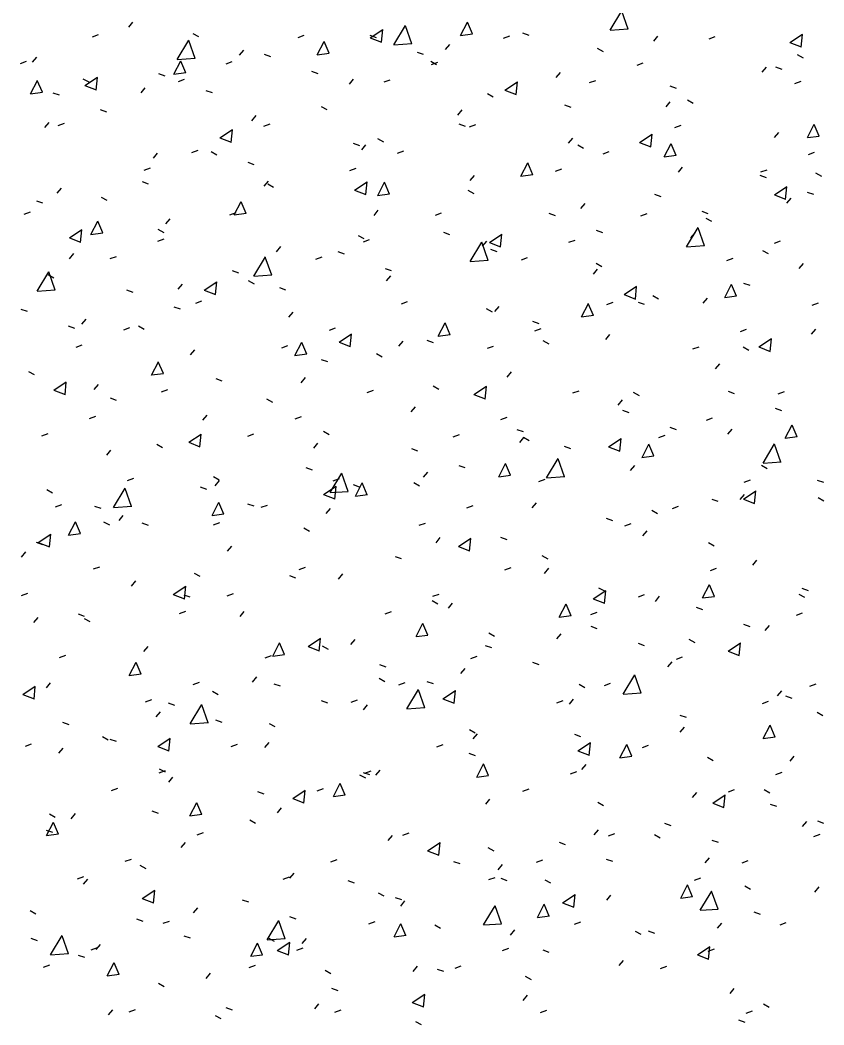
# Model space of a CAD drawing. Header units: centimetres. Extents: x -4512 to 25286, y -2765 to 13485.
# Drawn here: x 21274.1 to 21325, y 10837 to 10900.6 of the extents above; entities that cross this region are included whole.
import ezdxf

# ---------------------------------------------------------------- set-up
doc = ezdxf.new("R2010")
doc.units = ezdxf.units.CM
doc.linetypes.add('Grundgrenze', pattern=[0.9, 0.4, -0.1, 0.1, -0.1, 0.1, -0.1])
for name, color, linetype, lineweight in [('A-ANNO-DIMS', 7, 'Continuous', 5), ('A-ANNO-DIMS-50', 7, 'Continuous', 5), ('A-FLOR', 7, 'Continuous', 9), ('A-FLOR-PATT', 7, 'Continuous', 9)]:
    doc.layers.add(name, color=color, linetype=linetype, lineweight=lineweight)
doc.layers.add('C-PROP-LINE', color=96, linetype='Grundgrenze', lineweight=25, true_color=0x008000)
doc.styles.add('Arial Unicode MS_3', font='ARIALUNI.ttf', dxfattribs={"width": 0.8, "height": 9})
doc.dimstyles.new('M_1_100', dxfattribs={"dimscale": 30.48, "dimtxt": 9.052604, "dimasz": 0.098425, "dimexe": 0.246063, "dimexo": 0.0625, "dimgap": 0.032808, "dimtad": 1, "dimdec": 1, "dimrnd": 0.5, "dimdsep": 46, "dimtxsty": 'Arial Unicode MS_3', "dimblk1": 'OBLIQUE', "dimblk2": 'OBLIQUE', "dimsah": 1, "dimcen": 0.09, "dimazin": 0, "dimtfac": 1, "dimtdec": 4, "dimtix": 1, "dimtmove": 0, "dimatfit": 3, "dimfxl": 0.246063, "dimfxlon": 1, "dimtvp": 1, "dimtolj": 1, "dimtzin": 0, "dimlwd": 13, "dimlwe": 13, "dimarcsym": 2})

# ---------------------------------------------------------------- blocks, each defined once
blk = doc.blocks.new('FP_53-DD - FOK AF 300')
at = {"layer": 'A-FLOR-PATT', "color": 8, "lineweight": 5, "true_color": 0x787878}
for p, q in [((34634.859, 10899.989), (34635.597, 10901.209)), ((34635.997, 10900.052), (34635.594, 10901.196)), ((34604.389, 10900.17), (34604.658, 10900.492)), ((34619.674, 10899.503), (34620.467, 10900.031)), ((34620.385, 10899.216), (34620.467, 10900.019)), ((34621.163, 10899.061), (34621.902, 10900.282)), ((34622.302, 10899.126), (34621.899, 10900.269)), ((34625.39, 10899.653), (34625.827, 10900.497)), ((34626.143, 10899.744), (34625.824, 10900.487)), ((34634.859, 10899.99), (34636, 10900.067)), ((34602.09, 10899.557), (34602.484, 10899.702)), ((34607.461, 10898.124), (34608.201, 10899.346)), ((34608.6, 10898.19), (34608.197, 10899.333)), ((34608.446, 10899.784), (34608.811, 10899.577)), ((34615.107, 10899.524), (34615.5, 10899.669)), ((34619.648, 10899.673), (34620.043, 10899.531)), ((34619.674, 10899.503), (34620.385, 10899.227)), ((34625.389, 10899.654), (34626.145, 10899.756)), ((34628.117, 10899.483), (34628.511, 10899.628)), ((34629.321, 10899.81), (34629.716, 10899.668)), ((34637.62, 10899.282), (34637.888, 10899.604)), ((34641.122, 10899.435), (34641.515, 10899.579)), ((34646.239, 10899.197), (34647.032, 10899.724)), ((34646.95, 10898.909), (34647.032, 10899.712)), ((34611.404, 10898.401), (34611.673, 10898.723)), ((34616.319, 10898.426), (34616.756, 10899.271)), ((34617.072, 10898.519), (34616.754, 10899.261)), ((34621.163, 10899.062), (34622.305, 10899.14)), ((34624.442, 10898.758), (34624.71, 10899.08)), ((34634.047, 10898.842), (34634.411, 10898.634)), ((34646.239, 10899.197), (34646.95, 10898.921)), ((34598.299, 10897.963), (34598.568, 10898.285)), ((34607.244, 10897.196), (34607.682, 10898.042)), ((34607.461, 10898.126), (34608.603, 10898.204)), ((34612.964, 10898.46), (34613.359, 10898.319)), ((34616.318, 10898.428), (34617.074, 10898.531)), ((34622.639, 10898.601), (34623.034, 10898.459)), ((34646.707, 10898.435), (34647.071, 10898.227)), ((34597.529, 10897.878), (34597.923, 10898.024)), ((34607.999, 10897.289), (34607.68, 10898.031)), ((34610.548, 10897.849), (34610.941, 10897.993)), ((34623.511, 10898.026), (34623.876, 10897.818)), ((34623.56, 10897.811), (34623.954, 10897.956)), ((34636.567, 10897.766), (34636.961, 10897.91)), ((34644.482, 10897.328), (34644.75, 10897.649)), ((34645.327, 10897.664), (34645.722, 10897.522)), ((34598.167, 10895.962), (34598.605, 10896.808)), ((34598.922, 10896.055), (34598.603, 10896.797)), ((34601.49, 10896.913), (34601.854, 10896.706)), ((34601.62, 10896.473), (34602.413, 10897.002)), ((34602.331, 10896.186), (34602.414, 10896.99)), ((34606.277, 10897.246), (34606.672, 10897.104)), ((34607.244, 10897.198), (34608, 10897.301)), ((34607.534, 10896.741), (34607.928, 10896.886)), ((34615.955, 10897.389), (34616.35, 10897.248)), ((34618.357, 10896.557), (34618.625, 10896.879)), ((34620.548, 10896.705), (34620.942, 10896.85)), ((34631.453, 10896.983), (34631.721, 10897.305)), ((34633.556, 10896.662), (34633.95, 10896.806)), ((34601.62, 10896.473), (34602.331, 10896.198)), ((34605.169, 10896.021), (34605.438, 10896.342)), ((34609.269, 10896.175), (34609.664, 10896.034)), ((34628.203, 10896.191), (34628.995, 10896.718)), ((34628.203, 10896.191), (34628.913, 10895.915)), ((34628.913, 10895.903), (34628.996, 10896.707)), ((34638.649, 10896.46), (34639.044, 10896.318)), ((34646.559, 10896.61), (34646.952, 10896.754)), ((34598.167, 10895.964), (34598.924, 10896.067)), ((34599.589, 10896.028), (34599.984, 10895.887)), ((34627.097, 10895.98), (34627.461, 10895.772)), ((34639.76, 10895.578), (34640.124, 10895.37)), ((34602.582, 10894.959), (34602.977, 10894.818)), ((34616.559, 10895.161), (34616.923, 10894.953)), ((34625.223, 10894.609), (34625.491, 10894.931)), ((34631.969, 10895.254), (34632.363, 10895.112)), ((34638.401, 10895.134), (34638.669, 10895.455)), ((34612.185, 10894.252), (34612.453, 10894.574)), ((34599.08, 10893.814), (34599.348, 10894.135)), ((34599.929, 10893.943), (34600.323, 10894.088)), ((34610.154, 10893.168), (34610.947, 10893.696)), ((34610.865, 10892.881), (34610.947, 10893.684)), ((34612.947, 10893.913), (34613.341, 10894.058)), ((34625.287, 10894.045), (34625.682, 10893.903)), ((34625.959, 10893.875), (34626.353, 10894.019)), ((34638.965, 10893.829), (34639.359, 10893.973)), ((34647.348, 10893.18), (34647.784, 10894.024)), ((34648.1, 10893.271), (34647.782, 10894.013)), ((34610.154, 10893.168), (34610.865, 10892.892)), ((34620.145, 10893.116), (34620.51, 10892.908)), ((34632.234, 10892.835), (34632.502, 10893.156)), ((34636.73, 10892.876), (34637.522, 10893.403)), ((34637.441, 10892.589), (34637.523, 10893.392)), ((34645.263, 10893.18), (34645.531, 10893.501)), ((34647.347, 10893.182), (34648.102, 10893.283)), ((34608.388, 10892.237), (34608.781, 10892.382)), ((34618.603, 10892.834), (34618.998, 10892.692)), ((34619.138, 10892.409), (34619.406, 10892.73)), ((34621.402, 10892.202), (34621.796, 10892.346)), ((34632.812, 10892.719), (34633.176, 10892.511)), ((34636.73, 10892.876), (34637.44, 10892.6)), ((34638.283, 10891.963), (34638.72, 10892.807)), ((34639.036, 10892.054), (34638.718, 10892.797)), ((34605.95, 10891.872), (34606.219, 10892.193)), ((34609.604, 10892.293), (34609.968, 10892.085)), ((34634.411, 10892.159), (34634.804, 10892.303)), ((34638.283, 10891.965), (34639.038, 10892.066)), ((34647.413, 10892.108), (34647.807, 10892.252)), ((34605.373, 10891.129), (34605.767, 10891.274)), ((34611.918, 10891.621), (34612.313, 10891.479)), ((34618.389, 10891.096), (34618.783, 10891.24)), ((34629.216, 10890.742), (34629.653, 10891.586)), ((34629.969, 10890.834), (34629.65, 10891.576)), ((34631.4, 10891.055), (34631.793, 10891.199)), ((34639.183, 10890.986), (34639.451, 10891.307)), ((34644.404, 10891.006), (34644.797, 10891.15)), ((34605.231, 10890.405), (34605.627, 10890.264)), ((34612.966, 10890.104), (34613.235, 10890.425)), ((34626.004, 10890.461), (34626.273, 10890.782)), ((34629.216, 10890.744), (34629.971, 10890.846)), ((34644.346, 10890.808), (34644.74, 10890.666)), ((34647.867, 10890.946), (34648.23, 10890.738)), ((34599.861, 10889.665), (34600.13, 10889.987)), ((34613.192, 10890.249), (34613.556, 10890.042)), ((34618.686, 10889.86), (34619.479, 10890.388)), ((34618.686, 10889.861), (34619.397, 10889.585)), ((34619.397, 10889.573), (34619.48, 10890.377)), ((34620.146, 10889.517), (34620.583, 10890.361)), ((34620.899, 10889.609), (34620.58, 10890.351)), ((34625.862, 10889.857), (34626.226, 10889.649)), ((34645.256, 10889.56), (34646.048, 10890.086)), ((34645.966, 10889.272), (34646.048, 10890.075)), ((34598.543, 10889.188), (34598.938, 10889.047)), ((34602.648, 10889.422), (34603.012, 10889.215)), ((34611.072, 10888.288), (34611.509, 10889.132)), ((34620.145, 10889.519), (34620.901, 10889.621)), ((34637.667, 10889.603), (34638.061, 10889.462)), ((34645.256, 10889.56), (34645.966, 10889.283)), ((34646.045, 10889.033), (34646.314, 10889.354)), ((34647.335, 10889.734), (34647.729, 10889.592)), ((34611.826, 10888.38), (34611.507, 10889.122)), ((34619.92, 10888.261), (34620.188, 10888.582)), ((34633.016, 10888.687), (34633.284, 10889.009)), ((34640.657, 10888.53), (34641.051, 10888.388)), ((34597.768, 10888.331), (34598.162, 10888.476)), ((34601.996, 10887.054), (34602.433, 10887.899)), ((34602.75, 10887.147), (34602.431, 10887.889)), ((34606.732, 10887.724), (34607.001, 10888.045)), ((34610.788, 10888.303), (34611.182, 10888.447)), ((34611.072, 10888.289), (34611.828, 10888.392)), ((34623.802, 10888.267), (34624.195, 10888.411)), ((34630.986, 10888.396), (34631.381, 10888.255)), ((34636.81, 10888.223), (34637.203, 10888.367)), ((34640.92, 10888.09), (34641.285, 10887.882)), ((34600.63, 10886.828), (34601.424, 10887.357)), ((34601.342, 10886.542), (34601.424, 10887.345)), ((34606.236, 10887.38), (34606.601, 10887.173)), ((34633.977, 10887.324), (34634.371, 10887.182)), ((34639.695, 10886.273), (34640.432, 10887.492)), ((34640.832, 10886.337), (34640.429, 10887.479)), ((34600.63, 10886.828), (34601.342, 10886.553)), ((34601.996, 10887.056), (34602.752, 10887.159)), ((34606.228, 10886.626), (34606.622, 10886.771)), ((34618.91, 10886.992), (34619.274, 10886.785)), ((34619.244, 10886.594), (34619.638, 10886.738)), ((34624.304, 10887.187), (34624.699, 10887.046)), ((34626.787, 10886.314), (34627.055, 10886.635)), ((34627.217, 10886.551), (34628.01, 10887.078)), ((34627.928, 10886.264), (34628.01, 10887.067)), ((34632.255, 10886.553), (34632.648, 10886.697)), ((34639.965, 10886.839), (34640.234, 10887.16)), ((34645.259, 10886.505), (34645.653, 10886.649)), ((34613.748, 10885.956), (34614.017, 10886.278)), ((34617.62, 10885.975), (34618.015, 10885.834)), ((34626, 10885.346), (34626.738, 10886.566)), ((34627.138, 10885.411), (34626.735, 10886.553)), ((34627.217, 10886.551), (34627.928, 10886.275)), ((34627.295, 10886.115), (34627.69, 10885.974)), ((34639.694, 10886.274), (34640.835, 10886.351)), ((34644.506, 10886.043), (34644.87, 10885.835)), ((34600.643, 10885.517), (34600.912, 10885.839)), ((34603.214, 10885.518), (34603.608, 10885.663)), ((34612.298, 10884.411), (34613.037, 10885.631)), ((34613.437, 10884.476), (34613.034, 10885.618)), ((34616.232, 10885.487), (34616.625, 10885.632)), ((34625.999, 10885.348), (34627.141, 10885.425)), ((34629.244, 10885.448), (34629.637, 10885.593)), ((34642.25, 10885.402), (34642.643, 10885.546)), ((34598.59, 10883.466), (34599.329, 10884.687)), ((34610.934, 10884.762), (34611.329, 10884.62)), ((34620.612, 10884.905), (34621.007, 10884.763)), ((34633.799, 10884.541), (34634.067, 10884.862)), ((34633.973, 10885.231), (34634.337, 10885.023)), ((34646.828, 10884.887), (34647.096, 10885.207)), ((34599.279, 10884.509), (34599.644, 10884.302)), ((34599.729, 10883.532), (34599.326, 10884.674)), ((34609.167, 10883.526), (34609.96, 10884.054)), ((34609.878, 10883.239), (34609.96, 10884.043)), ((34611.956, 10884.125), (34612.321, 10883.918)), ((34612.298, 10884.412), (34613.44, 10884.49)), ((34620.702, 10884.114), (34620.971, 10884.435)), ((34598.59, 10883.467), (34599.732, 10883.546)), ((34604.247, 10883.546), (34604.642, 10883.405)), ((34607.514, 10883.577), (34607.783, 10883.898)), ((34609.167, 10883.526), (34609.878, 10883.251)), ((34613.927, 10883.692), (34614.322, 10883.551)), ((34635.747, 10883.24), (34636.539, 10883.767)), ((34636.458, 10882.952), (34636.539, 10883.755)), ((34642.112, 10883.055), (34642.548, 10883.899)), ((34642.865, 10883.147), (34642.546, 10883.889)), ((34643.306, 10883.976), (34643.7, 10883.834)), ((34608.629, 10882.693), (34609.023, 10882.838)), ((34621.645, 10882.66), (34622.039, 10882.804)), ((34635.747, 10883.24), (34636.457, 10882.964)), ((34637.559, 10883.186), (34637.923, 10882.978)), ((34640.749, 10882.693), (34641.017, 10883.014)), ((34642.112, 10883.057), (34642.867, 10883.159)), ((34597.558, 10882.327), (34597.953, 10882.186)), ((34607.24, 10882.477), (34607.635, 10882.336)), ((34627.023, 10882.37), (34627.387, 10882.162)), ((34627.57, 10882.168), (34627.838, 10882.489)), ((34633.045, 10881.835), (34633.482, 10882.679)), ((34633.799, 10881.927), (34633.48, 10882.669)), ((34634.655, 10882.619), (34635.049, 10882.763)), ((34636.626, 10882.77), (34637.021, 10882.629)), ((34647.659, 10882.57), (34648.053, 10882.714)), ((34601.425, 10881.37), (34601.694, 10881.692)), ((34614.531, 10881.81), (34614.799, 10882.131)), ((34629.945, 10881.563), (34630.34, 10881.421)), ((34633.045, 10881.837), (34633.801, 10881.939)), ((34600.552, 10881.259), (34600.947, 10881.118)), ((34604.069, 10881.017), (34604.463, 10881.162)), ((34605.001, 10881.256), (34605.365, 10881.049)), ((34617.088, 10880.986), (34617.481, 10881.131)), ((34623.976, 10880.611), (34624.412, 10881.455)), ((34624.729, 10880.703), (34624.41, 10881.445)), ((34630.1, 10880.948), (34630.493, 10881.092)), ((34643.106, 10880.902), (34643.5, 10881.046)), ((34647.612, 10880.741), (34647.88, 10881.062)), ((34614.903, 10879.383), (34615.34, 10880.227)), ((34617.701, 10880.222), (34618.495, 10880.749)), ((34618.413, 10879.935), (34618.495, 10880.738)), ((34621.485, 10879.968), (34621.754, 10880.289)), ((34623.262, 10880.353), (34623.657, 10880.211)), ((34623.975, 10880.613), (34624.731, 10880.715)), ((34630.61, 10880.326), (34630.974, 10880.118)), ((34634.582, 10880.395), (34634.85, 10880.716)), ((34644.275, 10879.926), (34645.067, 10880.453)), ((34644.986, 10879.639), (34645.067, 10880.441)), ((34601.055, 10879.908), (34601.449, 10880.053)), ((34608.297, 10879.43), (34608.566, 10879.752)), ((34614.074, 10879.879), (34614.468, 10880.024)), ((34615.657, 10879.475), (34615.338, 10880.217)), ((34617.702, 10880.222), (34618.413, 10879.947)), ((34627.088, 10879.843), (34627.482, 10879.988)), ((34640.096, 10879.799), (34640.49, 10879.943)), ((34643.274, 10879.925), (34643.638, 10879.717)), ((34644.275, 10879.927), (34644.985, 10879.65)), ((34605.827, 10878.151), (34606.265, 10878.995)), ((34606.582, 10878.244), (34606.262, 10878.985)), ((34614.903, 10879.385), (34615.659, 10879.487)), ((34616.578, 10879.14), (34616.973, 10878.999)), ((34620.071, 10879.506), (34620.436, 10879.299)), ((34598.043, 10878.384), (34598.408, 10878.177)), ((34628.353, 10878.022), (34628.621, 10878.343)), ((34641.532, 10878.548), (34641.8, 10878.869)), ((34599.644, 10877.188), (34600.438, 10877.716)), ((34600.356, 10876.901), (34600.438, 10877.705)), ((34605.827, 10878.153), (34606.584, 10878.255)), ((34609.892, 10877.926), (34610.287, 10877.785)), ((34615.314, 10877.664), (34615.583, 10877.985)), ((34599.644, 10877.188), (34600.356, 10876.913)), ((34602.209, 10877.224), (34602.477, 10877.546)), ((34606.472, 10877.085), (34606.866, 10877.23)), ((34619.489, 10877.054), (34619.883, 10877.199)), ((34623.66, 10877.463), (34624.024, 10877.256)), ((34626.235, 10876.916), (34627.028, 10877.443)), ((34626.946, 10876.629), (34627.028, 10877.431)), ((34632.501, 10877.015), (34632.895, 10877.159)), ((34636.327, 10877.067), (34636.691, 10876.86)), ((34642.327, 10877.124), (34642.722, 10876.982)), ((34645.507, 10876.968), (34645.9, 10877.112)), ((34603.204, 10876.709), (34603.599, 10876.568)), ((34613.118, 10876.64), (34613.483, 10876.433)), ((34626.235, 10876.916), (34626.946, 10876.64)), ((34635.366, 10876.25), (34635.634, 10876.571)), ((34622.269, 10875.823), (34622.538, 10876.144)), ((34635.647, 10875.918), (34636.042, 10875.776)), ((34645.317, 10876.051), (34645.712, 10875.909)), ((34601.911, 10875.408), (34602.305, 10875.553)), ((34609.081, 10875.285), (34609.349, 10875.606)), ((34614.931, 10875.38), (34615.325, 10875.525)), ((34627.945, 10875.344), (34628.339, 10875.488)), ((34640.954, 10875.3), (34641.347, 10875.445)), ((34616.707, 10874.599), (34617.072, 10874.391)), ((34628.965, 10874.709), (34629.36, 10874.568)), ((34638.638, 10874.846), (34639.033, 10874.704)), ((34642.317, 10874.403), (34642.585, 10874.724)), ((34645.944, 10874.152), (34646.38, 10874.995)), ((34646.697, 10874.243), (34646.377, 10874.985)), ((34598.897, 10874.299), (34599.291, 10874.444)), ((34608.183, 10873.889), (34608.976, 10874.416)), ((34608.183, 10873.889), (34608.894, 10873.614)), ((34608.894, 10873.602), (34608.976, 10874.405)), ((34611.918, 10874.273), (34612.312, 10874.417)), ((34624.934, 10874.239), (34625.327, 10874.383)), ((34629.138, 10873.878), (34629.406, 10874.199)), ((34629.378, 10874.207), (34629.743, 10874)), ((34634.767, 10873.607), (34635.559, 10874.134)), ((34635.478, 10873.32), (34635.559, 10874.123)), ((34637.943, 10874.197), (34638.337, 10874.342)), ((34645.943, 10874.154), (34646.699, 10874.255)), ((34602.993, 10873.079), (34603.261, 10873.401)), ((34606.163, 10873.771), (34606.528, 10873.564)), ((34616.098, 10873.519), (34616.367, 10873.84)), ((34622.282, 10873.499), (34622.677, 10873.357)), ((34631.957, 10873.638), (34632.352, 10873.497)), ((34634.767, 10873.608), (34635.478, 10873.332)), ((34636.878, 10872.933), (34637.314, 10873.776)), ((34637.631, 10873.025), (34637.312, 10873.766)), ((34644.537, 10872.567), (34645.274, 10873.786)), ((34645.675, 10872.631), (34645.271, 10873.773)), ((34630.843, 10871.642), (34631.581, 10872.861)), ((34631.981, 10871.706), (34631.578, 10872.848)), ((34636.877, 10872.935), (34637.633, 10873.036)), ((34644.537, 10872.569), (34645.678, 10872.645)), ((34615.597, 10872.286), (34615.992, 10872.145)), ((34623.054, 10871.679), (34623.322, 10872)), ((34625.274, 10872.429), (34625.669, 10872.287)), ((34627.809, 10871.71), (34628.245, 10872.554)), ((34628.563, 10871.802), (34628.243, 10872.543)), ((34636.151, 10872.106), (34636.419, 10872.427)), ((34644.439, 10872.443), (34644.803, 10872.235)), ((34604.315, 10871.478), (34604.709, 10871.623)), ((34609.753, 10871.731), (34610.118, 10871.524)), ((34609.865, 10871.141), (34610.134, 10871.462)), ((34617.142, 10870.707), (34617.88, 10871.927)), ((34617.334, 10871.449), (34617.728, 10871.594)), ((34618.281, 10870.772), (34617.877, 10871.914)), ((34618.737, 10870.483), (34619.174, 10871.327)), ((34622.428, 10871.344), (34622.792, 10871.137)), ((34627.809, 10871.712), (34628.564, 10871.814)), ((34630.348, 10871.412), (34630.741, 10871.557)), ((34630.843, 10871.643), (34631.984, 10871.72)), ((34643.355, 10871.368), (34643.749, 10871.512)), ((34647.968, 10871.5), (34648.363, 10871.358)), ((34599.206, 10870.9), (34599.571, 10870.693)), ((34603.435, 10869.763), (34604.173, 10870.983)), ((34604.574, 10869.829), (34604.17, 10870.97)), ((34608.911, 10871.071), (34609.306, 10870.93)), ((34616.72, 10870.587), (34617.513, 10871.115)), ((34617.142, 10870.708), (34618.284, 10870.786)), ((34617.431, 10870.301), (34617.513, 10871.103)), ((34618.59, 10871.217), (34618.985, 10871.076)), ((34619.491, 10870.575), (34619.171, 10871.317)), ((34643.297, 10870.297), (34644.089, 10870.824)), ((34644.008, 10870.01), (34644.089, 10870.812)), ((34609.662, 10869.251), (34610.099, 10870.096)), ((34610.416, 10869.344), (34610.097, 10870.086)), ((34616.72, 10870.588), (34617.431, 10870.312)), ((34618.737, 10870.484), (34619.493, 10870.587)), ((34629.922, 10869.734), (34630.191, 10870.055)), ((34641.29, 10870.295), (34641.684, 10870.154)), ((34643.102, 10870.26), (34643.37, 10870.581)), ((34643.297, 10870.297), (34644.008, 10870.021)), ((34648.025, 10870.398), (34648.39, 10870.19)), ((34599.754, 10869.8), (34600.148, 10869.945)), ((34602.222, 10869.854), (34602.618, 10869.713)), ((34603.434, 10869.764), (34604.577, 10869.843)), ((34611.904, 10870.003), (34612.3, 10869.862)), ((34612.776, 10869.774), (34613.17, 10869.919)), ((34616.883, 10869.375), (34617.152, 10869.696)), ((34625.792, 10869.741), (34626.185, 10869.885)), ((34637.492, 10869.586), (34637.857, 10869.378)), ((34638.802, 10869.7), (34639.195, 10869.844)), ((34600.584, 10868.016), (34601.021, 10868.861)), ((34601.339, 10868.109), (34601.019, 10868.85)), ((34602.797, 10868.862), (34603.162, 10868.655)), ((34603.777, 10868.935), (34604.046, 10869.257)), ((34605.217, 10868.786), (34605.612, 10868.645)), ((34609.662, 10869.253), (34610.418, 10869.356)), ((34609.762, 10868.667), (34610.156, 10868.812)), ((34622.78, 10868.636), (34623.173, 10868.78)), ((34634.609, 10869.088), (34635.004, 10868.947)), ((34615.475, 10868.479), (34615.84, 10868.272)), ((34635.791, 10868.596), (34636.185, 10868.741)), ((34636.936, 10867.963), (34637.204, 10868.284)), ((34598.528, 10867.568), (34598.923, 10867.427)), ((34598.661, 10867.551), (34599.455, 10868.079)), ((34598.661, 10867.551), (34599.373, 10867.277)), ((34599.373, 10867.265), (34599.455, 10868.068)), ((34600.584, 10868.018), (34601.34, 10868.121)), ((34623.839, 10867.535), (34624.107, 10867.856)), ((34625.255, 10867.284), (34626.048, 10867.811)), ((34625.967, 10866.998), (34626.048, 10867.8)), ((34627.927, 10867.879), (34628.322, 10867.738)), ((34641.08, 10867.542), (34641.444, 10867.335)), ((34597.602, 10866.626), (34597.87, 10866.947)), ((34610.65, 10866.997), (34610.919, 10867.318)), ((34625.256, 10867.284), (34625.967, 10867.009)), ((34621.244, 10866.668), (34621.639, 10866.527)), ((34630.544, 10866.726), (34630.908, 10866.519)), ((34643.888, 10866.117), (34644.156, 10866.438)), ((34602.159, 10865.871), (34602.552, 10866.016)), ((34608.521, 10865.612), (34608.886, 10865.405)), ((34615.18, 10865.845), (34615.573, 10865.989)), ((34628.195, 10865.811), (34628.589, 10865.955)), ((34630.708, 10865.591), (34630.976, 10865.912)), ((34641.204, 10865.769), (34641.598, 10865.913)), ((34604.562, 10864.792), (34604.831, 10865.113)), ((34614.558, 10865.455), (34614.953, 10865.314)), ((34617.669, 10865.232), (34617.937, 10865.553)), ((34597.598, 10864.193), (34597.992, 10864.338)), ((34607.202, 10864.255), (34607.995, 10864.783)), ((34607.914, 10863.969), (34607.995, 10864.772)), ((34633.79, 10863.979), (34634.582, 10864.506)), ((34634.133, 10864.684), (34634.497, 10864.477)), ((34634.501, 10863.692), (34634.582, 10864.494)), ((34640.713, 10864.035), (34641.149, 10864.878)), ((34641.467, 10864.126), (34641.147, 10864.868)), ((34646.993, 10864.652), (34647.388, 10864.511)), ((34607.202, 10864.255), (34607.914, 10863.98)), ((34607.871, 10864.239), (34608.266, 10864.098)), ((34610.621, 10864.17), (34611.015, 10864.315)), ((34623.594, 10863.864), (34623.958, 10863.657)), ((34623.639, 10864.139), (34624.032, 10864.283)), ((34624.625, 10863.393), (34624.893, 10863.714)), ((34633.79, 10863.979), (34634.501, 10863.704)), ((34636.65, 10864.1), (34637.044, 10864.244)), ((34637.722, 10863.821), (34637.99, 10864.142)), ((34640.713, 10864.036), (34641.468, 10864.138)), ((34646.798, 10864.285), (34647.162, 10864.077)), ((34607.607, 10863.062), (34608.001, 10863.207)), ((34611.436, 10862.854), (34611.704, 10863.176)), ((34620.626, 10863.033), (34621.02, 10863.178)), ((34631.645, 10862.813), (34632.081, 10863.656)), ((34632.399, 10862.904), (34632.079, 10863.646)), ((34633.64, 10862.996), (34634.033, 10863.141)), ((34640.314, 10863.447), (34640.709, 10863.306)), ((34646.647, 10862.952), (34647.04, 10863.096)), ((34598.387, 10862.483), (34598.656, 10862.804)), ((34601.183, 10863.021), (34601.578, 10862.88)), ((34601.565, 10862.742), (34601.93, 10862.535)), ((34622.574, 10861.586), (34623.01, 10862.43)), ((34623.328, 10861.679), (34623.008, 10862.42)), ((34631.645, 10862.814), (34632.401, 10862.916)), ((34627.183, 10861.824), (34627.548, 10861.616)), ((34633.633, 10862.24), (34634.028, 10862.098)), ((34643.305, 10862.376), (34643.7, 10862.234)), ((34644.674, 10861.976), (34644.942, 10862.296)), ((34613.5, 10860.356), (34613.936, 10861.2)), ((34614.254, 10860.449), (34613.934, 10861.19)), ((34615.741, 10860.957), (34616.534, 10861.485)), ((34616.453, 10860.671), (34616.535, 10861.473)), ((34618.455, 10861.09), (34618.723, 10861.411)), ((34622.574, 10861.588), (34623.33, 10861.69)), ((34631.494, 10861.45), (34631.762, 10861.77)), ((34636.625, 10861.169), (34637.02, 10861.028)), ((34639.852, 10861.429), (34640.216, 10861.221)), ((34642.322, 10860.672), (34643.114, 10861.198)), ((34643.033, 10860.385), (34643.115, 10861.187)), ((34605.348, 10860.65), (34605.616, 10860.971)), ((34615.741, 10860.957), (34616.453, 10860.682)), ((34616.642, 10861), (34617.006, 10860.793)), ((34626.95, 10861.03), (34627.346, 10860.889)), ((34642.322, 10860.672), (34643.033, 10860.397)), ((34600.003, 10860.266), (34600.397, 10860.41)), ((34604.423, 10859.122), (34604.859, 10859.966)), ((34605.177, 10859.215), (34604.857, 10859.956)), ((34613.026, 10860.242), (34613.42, 10860.386)), ((34613.5, 10860.358), (34614.256, 10860.46)), ((34626.043, 10860.21), (34626.437, 10860.354)), ((34629.943, 10859.961), (34630.338, 10859.82)), ((34638.509, 10859.68), (34638.777, 10860)), ((34639.054, 10860.17), (34639.448, 10860.315)), ((34620.266, 10859.818), (34620.661, 10859.677)), ((34625.411, 10859.251), (34625.679, 10859.572)), ((34599.174, 10858.341), (34599.442, 10858.662)), ((34604.422, 10859.123), (34605.179, 10859.226)), ((34608.467, 10858.566), (34608.861, 10858.711)), ((34612.222, 10858.713), (34612.49, 10859.034)), ((34613.581, 10858.604), (34613.976, 10858.463)), ((34620.232, 10858.961), (34620.597, 10858.753)), ((34621.486, 10858.538), (34621.88, 10858.682)), ((34623.26, 10858.75), (34623.655, 10858.609)), ((34634.5, 10858.501), (34634.893, 10858.645)), ((34635.694, 10857.947), (34636.431, 10859.165)), ((34636.832, 10858.011), (34636.428, 10859.152)), ((34647.508, 10858.457), (34647.901, 10858.601)), ((34597.681, 10857.919), (34598.474, 10858.447)), ((34598.393, 10857.633), (34598.475, 10858.435)), ((34609.688, 10858.133), (34610.053, 10857.926)), ((34621.994, 10857.013), (34622.731, 10858.232)), ((34623.133, 10857.078), (34622.728, 10858.219)), ((34624.279, 10857.657), (34625.072, 10858.184)), ((34624.991, 10857.371), (34625.072, 10858.173)), ((34632.904, 10858.57), (34633.269, 10858.363)), ((34635.694, 10857.948), (34636.835, 10858.025)), ((34645.461, 10857.835), (34645.729, 10858.156)), ((34597.681, 10857.919), (34598.393, 10857.644)), ((34605.453, 10857.458), (34605.847, 10857.603)), ((34606.893, 10857.388), (34607.288, 10857.247)), ((34616.575, 10857.537), (34616.97, 10857.396)), ((34618.474, 10857.432), (34618.868, 10857.576)), ((34624.279, 10857.657), (34624.991, 10857.382)), ((34631.489, 10857.397), (34631.882, 10857.542)), ((34632.281, 10857.309), (34632.549, 10857.629)), ((34644.498, 10857.355), (34644.891, 10857.499)), ((34645.959, 10857.828), (34646.354, 10857.687)), ((34606.135, 10856.508), (34606.403, 10856.829)), ((34608.287, 10856.07), (34609.025, 10857.29)), ((34609.426, 10856.136), (34609.022, 10857.277)), ((34619.241, 10856.949), (34619.51, 10857.27)), ((34621.994, 10857.014), (34623.136, 10857.092)), ((34647.967, 10856.809), (34648.331, 10856.601)), ((34600.204, 10856.17), (34600.599, 10856.029)), ((34608.287, 10856.071), (34609.429, 10856.15)), ((34609.888, 10856.321), (34610.283, 10856.181)), ((34613.28, 10856.095), (34613.644, 10855.888)), ((34639.28, 10856.622), (34639.675, 10856.481)), ((34625.955, 10855.709), (34626.32, 10855.502)), ((34626.198, 10855.111), (34626.466, 10855.431)), ((34632.598, 10855.415), (34632.993, 10855.273)), ((34639.296, 10855.539), (34639.564, 10855.86)), ((34644.552, 10855.141), (34644.987, 10855.983)), ((34645.305, 10855.232), (34644.985, 10855.973)), ((34597.848, 10854.661), (34598.242, 10854.806)), ((34602.732, 10855.264), (34603.097, 10855.057)), ((34603.199, 10855.104), (34603.595, 10854.963)), ((34606.224, 10854.626), (34607.017, 10855.154)), ((34606.936, 10854.34), (34607.018, 10855.142)), ((34610.873, 10854.639), (34611.267, 10854.784)), ((34613.009, 10854.572), (34613.277, 10854.893)), ((34632.816, 10854.355), (34633.608, 10854.882)), ((34633.527, 10854.068), (34633.608, 10854.87)), ((34644.552, 10855.142), (34645.307, 10855.244)), ((34599.96, 10854.2), (34600.229, 10854.521)), ((34606.224, 10854.626), (34606.936, 10854.351)), ((34623.892, 10854.61), (34624.285, 10854.755)), ((34625.915, 10854.204), (34626.31, 10854.063)), ((34632.816, 10854.355), (34633.527, 10854.08)), ((34635.485, 10853.919), (34635.92, 10854.762)), ((34636.238, 10854.011), (34635.918, 10854.752)), ((34636.905, 10854.573), (34637.298, 10854.717)), ((34626.414, 10852.694), (34626.85, 10853.537)), ((34627.168, 10852.786), (34626.848, 10853.527)), ((34635.484, 10853.921), (34636.24, 10854.023)), ((34641.022, 10853.953), (34641.386, 10853.746)), ((34646.249, 10853.695), (34646.517, 10854.016)), ((34606.313, 10852.964), (34606.707, 10853.108)), ((34606.325, 10853.227), (34606.69, 10853.02)), ((34619.231, 10852.992), (34619.626, 10852.851)), ((34619.335, 10852.937), (34619.728, 10853.082)), ((34620.029, 10852.809), (34620.297, 10853.13)), ((34632.35, 10852.903), (34632.743, 10853.048)), ((34633.069, 10853.169), (34633.337, 10853.489)), ((34645.359, 10852.861), (34645.753, 10853.005)), ((34606.922, 10852.368), (34607.19, 10852.689)), ((34617.341, 10851.465), (34617.777, 10852.308)), ((34618.095, 10851.557), (34617.774, 10852.298)), ((34619.004, 10852.846), (34619.369, 10852.639)), ((34626.414, 10852.696), (34627.17, 10852.798)), ((34603.299, 10851.855), (34603.693, 10852)), ((34612.544, 10851.777), (34612.94, 10851.636)), ((34614.766, 10851.331), (34615.559, 10851.858)), ((34615.478, 10851.045), (34615.559, 10851.847)), ((34616.322, 10851.831), (34616.716, 10851.976)), ((34629.339, 10851.799), (34629.732, 10851.943)), ((34640.084, 10851.4), (34640.352, 10851.72)), ((34642.35, 10851.759), (34642.743, 10851.903)), ((34644.61, 10851.912), (34644.975, 10851.704)), ((34608.264, 10850.232), (34608.7, 10851.075)), ((34609.018, 10850.324), (34608.698, 10851.065)), ((34614.766, 10851.331), (34615.478, 10851.056)), ((34617.34, 10851.467), (34618.097, 10851.569)), ((34626.986, 10850.971), (34627.254, 10851.292)), ((34634.074, 10851.096), (34634.439, 10850.889)), ((34641.351, 10851.051), (34642.143, 10851.577)), ((34641.351, 10851.051), (34642.062, 10850.776)), ((34642.062, 10850.764), (34642.143, 10851.566)), ((34644.987, 10850.985), (34645.382, 10850.843)), ((34599.369, 10850.357), (34599.734, 10850.15)), ((34600.748, 10850.059), (34601.016, 10850.381)), ((34605.856, 10850.56), (34606.252, 10850.42)), ((34608.264, 10850.233), (34609.02, 10850.336)), ((34613.797, 10850.432), (34614.065, 10850.753)), ((34599.185, 10848.994), (34599.621, 10849.838)), ((34599.939, 10849.087), (34599.619, 10849.828)), ((34612.051, 10849.981), (34612.416, 10849.774)), ((34638.307, 10849.778), (34638.702, 10849.637)), ((34647.037, 10849.556), (34647.305, 10849.877)), ((34647.979, 10849.914), (34648.374, 10849.773)), ((34599.167, 10849.341), (34599.562, 10849.201)), ((34599.184, 10848.996), (34599.941, 10849.099)), ((34608.72, 10849.038), (34609.114, 10849.183)), ((34621.741, 10849.011), (34622.135, 10849.156)), ((34633.857, 10849.029), (34634.125, 10849.35)), ((34634.756, 10848.976), (34635.149, 10849.121)), ((34637.664, 10849.055), (34638.029, 10848.848)), ((34647.765, 10848.934), (34648.158, 10849.078)), ((34607.71, 10848.228), (34607.978, 10848.549)), ((34620.817, 10848.669), (34621.085, 10848.99)), ((34623.306, 10848.034), (34624.099, 10848.561)), ((34624.018, 10847.748), (34624.099, 10848.549)), ((34631.625, 10848.57), (34632.02, 10848.429)), ((34641.299, 10848.709), (34641.694, 10848.567)), ((34623.306, 10848.034), (34624.018, 10847.759)), ((34627.126, 10848.236), (34627.49, 10848.029)), ((34604.161, 10847.362), (34604.555, 10847.507)), ((34617.184, 10847.338), (34617.577, 10847.483)), ((34624.942, 10847.359), (34625.337, 10847.218)), ((34627.775, 10846.832), (34628.042, 10847.153)), ((34630.201, 10847.306), (34630.594, 10847.451)), ((34634.618, 10847.501), (34635.013, 10847.36)), ((34640.873, 10847.261), (34641.14, 10847.582)), ((34643.212, 10847.267), (34643.605, 10847.411)), ((34605.096, 10847.112), (34605.461, 10846.906)), ((34614.585, 10846.293), (34614.853, 10846.614)), ((34601.146, 10846.253), (34601.54, 10846.398)), ((34601.536, 10845.92), (34601.804, 10846.241)), ((34614.171, 10846.231), (34614.564, 10846.376)), ((34618.256, 10846.146), (34618.652, 10846.005)), ((34627.189, 10846.202), (34627.583, 10846.346)), ((34627.935, 10846.291), (34628.331, 10846.15)), ((34630.717, 10846.197), (34631.081, 10845.99)), ((34639.327, 10845.03), (34639.762, 10845.873)), ((34640.202, 10846.164), (34640.596, 10846.308)), ((34605.249, 10845.001), (34606.043, 10845.528)), ((34605.962, 10844.715), (34606.043, 10845.517)), ((34620.175, 10845.373), (34620.54, 10845.166)), ((34631.845, 10844.735), (34632.637, 10845.262)), ((34632.556, 10844.449), (34632.637, 10845.25)), ((34640.08, 10845.122), (34639.76, 10845.863)), ((34640.552, 10844.262), (34641.288, 10845.479)), ((34641.69, 10844.326), (34641.285, 10845.466)), ((34643.386, 10845.803), (34643.751, 10845.596)), ((34647.826, 10845.418), (34648.094, 10845.739)), ((34605.249, 10845.001), (34605.961, 10844.726)), ((34611.57, 10844.931), (34611.965, 10844.79)), ((34621.251, 10845.079), (34621.646, 10844.938)), ((34621.605, 10844.531), (34621.873, 10844.851)), ((34630.257, 10843.806), (34630.693, 10844.649)), ((34631.011, 10843.898), (34630.691, 10844.639)), ((34631.845, 10844.735), (34632.556, 10844.46)), ((34634.646, 10844.891), (34634.914, 10845.212)), ((34639.327, 10845.032), (34640.082, 10845.134)), ((34598.14, 10844.242), (34598.505, 10844.035)), ((34608.498, 10844.089), (34608.766, 10844.41)), ((34626.853, 10843.329), (34627.589, 10844.547)), ((34627.991, 10843.394), (34627.586, 10844.534)), ((34640.552, 10844.263), (34641.693, 10844.34)), ((34643.956, 10844.165), (34644.351, 10844.024)), ((34604.881, 10843.713), (34605.277, 10843.573)), ((34606.568, 10843.438), (34606.962, 10843.582)), ((34613.147, 10842.387), (34613.884, 10843.606)), ((34614.286, 10842.453), (34613.881, 10843.593)), ((34614.565, 10843.865), (34614.96, 10843.724)), ((34619.591, 10843.413), (34619.985, 10843.558)), ((34621.185, 10842.578), (34621.62, 10843.421)), ((34621.938, 10842.67), (34621.618, 10843.411)), ((34623.767, 10843.335), (34624.132, 10843.128)), ((34626.852, 10843.33), (34627.994, 10843.408)), ((34630.257, 10843.808), (34631.013, 10843.91)), ((34632.608, 10843.381), (34633.001, 10843.525)), ((34641.662, 10843.123), (34641.93, 10843.444)), ((34645.618, 10843.341), (34646.012, 10843.485)), ((34628.564, 10842.694), (34628.832, 10843.015)), ((34636.44, 10842.946), (34636.805, 10842.739)), ((34637.275, 10842.958), (34637.67, 10842.817)), ((34598.191, 10842.493), (34598.587, 10842.353)), ((34599.434, 10841.436), (34600.171, 10842.655)), ((34600.573, 10841.503), (34600.168, 10842.642)), ((34602.325, 10841.782), (34602.593, 10842.103)), ((34607.877, 10842.648), (34608.273, 10842.508)), ((34612.109, 10841.346), (34612.545, 10842.189)), ((34612.863, 10841.438), (34612.542, 10842.179)), ((34613.146, 10842.388), (34614.289, 10842.467)), ((34613.223, 10842.508), (34613.587, 10842.301)), ((34613.793, 10841.709), (34614.586, 10842.236)), ((34614.506, 10841.423), (34614.586, 10842.225)), ((34615.374, 10842.154), (34615.642, 10842.475)), ((34621.184, 10842.58), (34621.94, 10842.682)), ((34599.433, 10841.437), (34600.576, 10841.517)), ((34601.188, 10841.429), (34601.584, 10841.289)), ((34602.009, 10841.761), (34602.402, 10841.906)), ((34612.108, 10841.347), (34612.865, 10841.45)), ((34613.793, 10841.709), (34614.505, 10841.434)), ((34615.033, 10841.739), (34615.427, 10841.884)), ((34628.052, 10841.71), (34628.446, 10841.855)), ((34630.593, 10841.749), (34630.988, 10841.608)), ((34640.382, 10841.434), (34641.174, 10841.96)), ((34640.382, 10841.434), (34641.093, 10841.159)), ((34641.065, 10841.673), (34641.459, 10841.817)), ((34641.094, 10841.148), (34641.174, 10841.949)), ((34598.994, 10840.652), (34599.388, 10840.797)), ((34603.03, 10840.109), (34603.466, 10840.953)), ((34603.784, 10840.202), (34603.464, 10840.942)), ((34635.435, 10840.754), (34635.703, 10841.074)), ((34603.03, 10840.111), (34603.786, 10840.214)), ((34609.287, 10839.951), (34609.555, 10840.272)), ((34612.02, 10840.633), (34612.414, 10840.777)), ((34616.816, 10840.472), (34617.18, 10840.265)), ((34622.395, 10840.393), (34622.663, 10840.714)), ((34623.909, 10840.537), (34624.305, 10840.396)), ((34625.041, 10840.605), (34625.434, 10840.75)), ((34638.055, 10840.57), (34638.449, 10840.715)), ((34606.268, 10839.64), (34606.633, 10839.434)), ((34629.492, 10840.087), (34629.857, 10839.88)), ((34617.224, 10839.323), (34617.619, 10839.183)), ((34622.336, 10838.415), (34623.128, 10838.942)), ((34623.048, 10838.129), (34623.129, 10838.93)), ((34629.353, 10838.557), (34629.621, 10838.878)), ((34642.452, 10838.987), (34642.72, 10839.307)), ((34616.164, 10838.017), (34616.432, 10838.338)), ((34622.336, 10838.415), (34623.048, 10838.141)), ((34644.56, 10838.334), (34644.925, 10838.127)), ((34603.114, 10837.644), (34603.382, 10837.965)), ((34604.417, 10837.838), (34604.811, 10837.983)), ((34609.862, 10837.606), (34610.227, 10837.399)), ((34610.537, 10838.108), (34610.932, 10837.967)), ((34617.442, 10837.816), (34617.835, 10837.961)), ((34630.46, 10837.786), (34630.854, 10837.931)), ((34643.473, 10837.748), (34643.866, 10837.893)), ((34622.542, 10837.226), (34622.907, 10837.019)), ((34642.986, 10837.325), (34643.381, 10837.184))]:
    blk.add_line(p, q, dxfattribs=at)
blk = doc.blocks.new('Family - ___-3356438-DD - FOK AF 300')
at = {"layer": 'C-PROP-LINE', "color": 1, "true_color": 0xff0000}
blk.add_arc((31751.085, 12946.577), 4399.161, 307.081801, 334.045003, dxfattribs=at)
blk = doc.blocks.new('Family - ___-4252337-DD - FOK AF 300')
at = {"layer": 'C-PROP-LINE', "color": 5, "lineweight": 35, "true_color": 0x0000ff}
blk.add_arc((31751.085, 12946.577), 4399.161, 307.081801, 334.045003, dxfattribs=at)
blk = doc.blocks.new('DIMBLOCK27-DD - FOK AF 300')
at = {"layer": 'A-ANNO-DIMS-50', "lineweight": 13}
for p, q in [((23387.219, 12863.386), (23381.196, 12867.855)), ((23387.219, 12863.386), (23386.908, 12865.485)), ((21152.443, 9850.934), (23387.219, 12863.386)), ((23387.219, 12863.386), (23387.53, 12861.288)), ((23387.219, 12863.386), (23393.243, 12858.918)), ((21152.443, 9850.934), (21146.419, 9855.402)), ((21152.443, 9850.934), (21152.132, 9853.032)), ((21152.443, 9850.934), (21152.754, 9848.835)), ((21152.443, 9850.934), (21158.466, 9846.465))]:
    blk.add_line(p, q, dxfattribs=at)
at = {"layer": 'A-ANNO-DIMS-50', "color": 0, "lineweight": 13, "insert": (22252.254, 11354.753), "char_height": 9, "width": 29.77301, "attachment_point": 1, "rotation": 53.43027, "line_spacing_factor": 1.117605, "style": 'Arial Unicode MS_3'}
blk.add_mtext('3.751', dxfattribs=at)
blk = doc.blocks.new('_Oblique')
at = {"color": 0, "linetype": 'ByBlock', "lineweight": -2}
blk.add_line((-0.5, -0.5), (0.5, 0.5), dxfattribs=at)

msp = doc.modelspace()

# ---------------------------------------------------------------- block references
at = {"layer": 'A-FLOR', "color": 254, "lineweight": 5, "true_color": 0xcfcfcf}
msp.add_blockref('FP_53-DD - FOK AF 300', (-13323.377, 0), dxfattribs=at)
at = {"layer": 'C-PROP-LINE', "color": 5, "lineweight": 35, "true_color": 0x0000ff}
msp.add_blockref('Family - ___-4252337-DD - FOK AF 300', (-13323.377, 0), dxfattribs=at)
at = {"layer": 'C-PROP-LINE', "color": 1, "true_color": 0xff0000}
msp.add_blockref('Family - ___-3356438-DD - FOK AF 300', (-13323.377, 0), dxfattribs=at)

# ---------------------------------------------------------------- dimensions: what is measured, and where the dimension line sits
at = {"layer": 'A-ANNO-DIMS', "lineweight": 13}
dim = msp.add_linear_dim(base=(23387.219, 12863.386), p1=(21146.419, 9855.402), p2=(23381.196, 12867.855), angle=53.43027, dimstyle='M_1_100', override={"dimpost": '<>', "dimfxl": 3750.879752}, dxfattribs=at)
dim.commit()
dim.dimension.update_dxf_attribs({"geometry": 'DIMBLOCK27-DD - FOK AF 300', "text_midpoint": (22265.335, 11360.496)})

doc.saveas('drawing.dxf')
